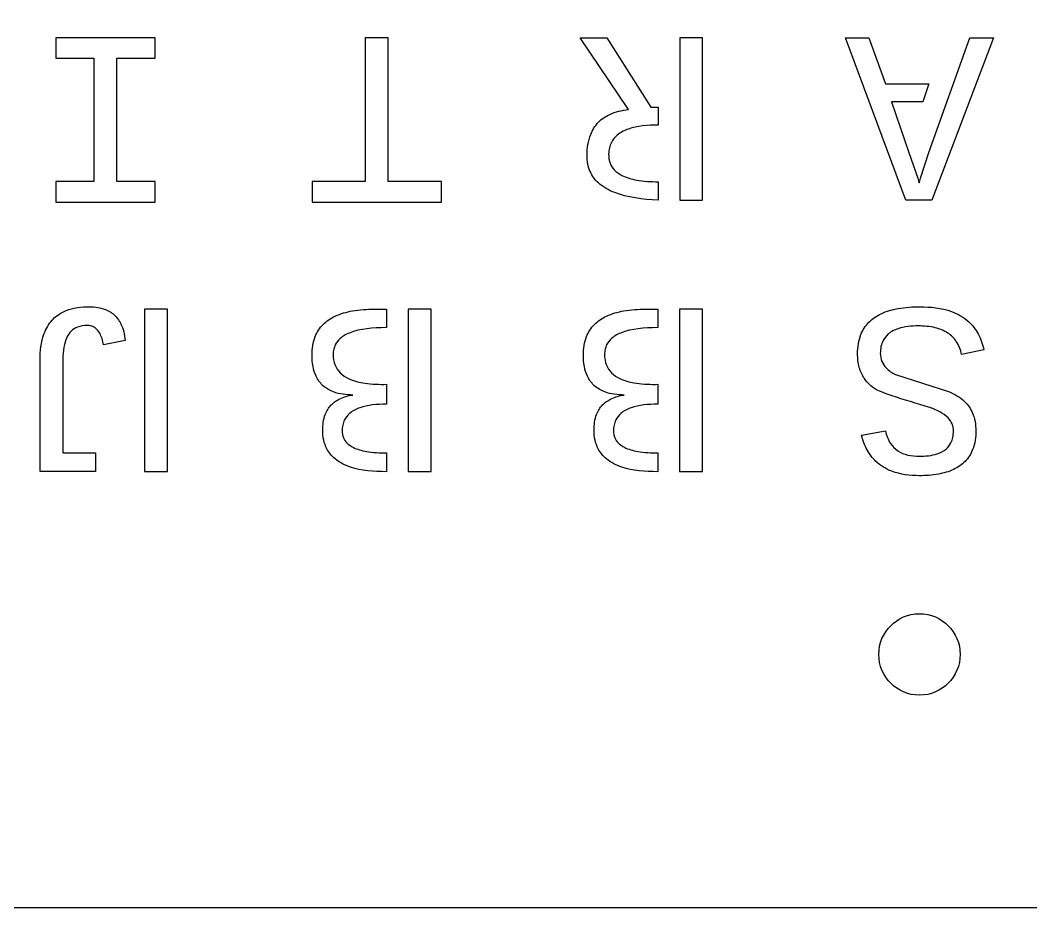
# Model space of a CAD drawing. Header units: millimetres. Extents: x -230 to 0, y -230 to 0.
# Drawn here: x -170.2 to -108.2, y -230 to -175.5 of the extents above; entities that cross this region are included whole.
import ezdxf

# ---------------------------------------------------------------- set-up
doc = ezdxf.new("R2010")
doc.units = ezdxf.units.MM
doc.layers.get('0').update_dxf_attribs({"linetype": 'CONTINUOUS'})

msp = doc.modelspace()

# ---------------------------------------------------------------- linework, layer by layer
for p, q in [((-132.877, -180.99), (-135.833, -176.574)), ((-135.833, -176.574), (-134.207, -176.574)), ((-132.877, -180.99), (-135.833, -176.574)), ((-135.833, -176.574), (-134.207, -176.574)), ((-134.207, -176.574), (-131.502, -180.827)), ((-134.207, -176.574), (-131.502, -180.827)), ((-115.84, -186.549), (-119.541, -176.574)), ((-119.541, -176.574), (-118.107, -176.574)), ((-115.84, -186.549), (-119.541, -176.574)), ((-119.541, -176.574), (-118.107, -176.574)), ((-118.107, -176.574), (-117.087, -179.398)), ((-118.107, -176.574), (-117.087, -179.398)), ((-114.421, -183.626), (-111.913, -176.574)), ((-114.421, -183.626), (-111.913, -176.574)), ((-110.464, -176.574), (-114.234, -186.549)), ((-110.464, -176.574), (-114.234, -186.549)), ((-111.913, -176.574), (-110.464, -176.574)), ((-111.913, -176.574), (-110.464, -176.574)), ((-117.087, -179.398), (-114.421, -179.398)), ((-117.087, -179.398), (-114.421, -179.398)), ((-114.421, -179.398), (-114.796, -180.502)), ((-114.421, -179.398), (-114.796, -180.502)), ((-114.796, -180.502), (-116.727, -180.502)), ((-116.727, -180.502), (-115.648, -183.626)), ((-114.796, -180.502), (-116.727, -180.502)), ((-116.727, -180.502), (-115.648, -183.626)), ((-131.502, -180.827), (-131.058, -180.827)), ((-131.502, -180.827), (-131.058, -180.827)), ((-131.058, -180.827), (-131.058, -181.941)), ((-131.058, -180.827), (-131.058, -181.941)), ((-115.648, -183.626), (-115.106, -185.194)), ((-115.648, -183.626), (-115.106, -185.194)), ((-114.929, -185.194), (-114.421, -183.626)), ((-114.929, -185.194), (-114.421, -183.626)), ((-131.058, -185.415), (-131.058, -186.539)), ((-131.058, -185.415), (-131.058, -186.539)), ((-114.234, -186.549), (-115.84, -186.549)), ((-114.234, -186.549), (-115.84, -186.549)), ((-148.484, -193.241), (-147.744, -193.241)), ((-148.484, -193.241), (-147.744, -193.241)), ((-147.744, -193.241), (-147.744, -194.374)), ((-147.744, -193.241), (-147.744, -194.374)), ((-131.817, -193.241), (-131.078, -193.241)), ((-131.817, -193.241), (-131.078, -193.241)), ((-131.078, -193.241), (-131.078, -194.374)), ((-131.078, -193.241), (-131.078, -194.374)), ((-163.79, -195.158), (-165.121, -195.429)), ((-163.79, -195.158), (-165.121, -195.429)), ((-111.05, -195.739), (-112.415, -196.015)), ((-111.05, -195.739), (-112.415, -196.015)), ((-169.019, -203.215), (-169.019, -196.346)), ((-169.019, -203.215), (-169.019, -196.346)), ((-167.614, -196.316), (-167.614, -202.062)), ((-167.614, -196.316), (-167.614, -202.062)), ((-116.481, -197.262), (-113.154, -198.327)), ((-116.481, -197.262), (-113.154, -198.327)), ((-147.744, -197.854), (-147.744, -199.076)), ((-147.744, -197.854), (-147.744, -199.076)), ((-131.078, -197.854), (-131.078, -199.076)), ((-131.078, -197.854), (-131.078, -199.076)), ((-118.561, -200.973), (-117.087, -200.717)), ((-118.561, -200.973), (-117.087, -200.717)), ((-167.614, -202.062), (-165.609, -202.062)), ((-167.614, -202.062), (-165.609, -202.062)), ((-165.609, -202.062), (-165.609, -203.215)), ((-165.609, -202.062), (-165.609, -203.215)), ((-147.744, -202.067), (-147.744, -203.22)), ((-147.744, -202.067), (-147.744, -203.22)), ((-131.078, -202.067), (-131.078, -203.22)), ((-131.078, -202.067), (-131.078, -203.22)), ((-165.609, -203.215), (-169.019, -203.215)), ((-165.609, -203.215), (-169.019, -203.215))]:
    msp.add_line(p, q)
for points in [[(-230, 0), (0, 0), (0, -230), (-230, -230)], [(-230, 0), (0, 0), (0, -230), (-230, -230)], [(-168.043, -186.667), (-161.957, -186.667), (-161.957, -185.405), (-164.293, -185.405), (-164.293, -177.836), (-161.957, -177.836), (-161.957, -176.574), (-168.043, -176.574), (-168.043, -177.836), (-165.707, -177.836), (-165.707, -185.405), (-168.043, -185.405)], [(-168.043, -186.667), (-161.957, -186.667), (-161.957, -185.405), (-164.293, -185.405), (-164.293, -177.836), (-161.957, -177.836), (-161.957, -176.574), (-168.043, -176.574), (-168.043, -177.836), (-165.707, -177.836), (-165.707, -185.405), (-168.043, -185.405)], [(-149.041, -176.574), (-149.041, -185.405), (-152.313, -185.405), (-152.313, -186.667), (-144.359, -186.667), (-144.359, -185.405), (-147.636, -185.405), (-147.636, -176.574)], [(-149.041, -176.574), (-149.041, -185.405), (-152.313, -185.405), (-152.313, -186.667), (-144.359, -186.667), (-144.359, -185.405), (-147.636, -185.405), (-147.636, -176.574)], [(-128.328, -176.574), (-129.727, -176.574), (-129.727, -186.549), (-128.328, -186.549)], [(-128.328, -176.574), (-129.727, -176.574), (-129.727, -186.549), (-128.328, -186.549)], [(-162.603, -203.215), (-161.188, -203.215), (-161.188, -193.241), (-162.603, -193.241)], [(-162.603, -203.215), (-161.188, -203.215), (-161.188, -193.241), (-162.603, -193.241)], [(-144.995, -193.241), (-146.409, -193.241), (-146.409, -203.215), (-144.995, -203.215)], [(-144.995, -193.241), (-146.409, -193.241), (-146.409, -203.215), (-144.995, -203.215)], [(-128.328, -193.241), (-129.742, -193.241), (-129.742, -203.215), (-128.328, -203.215)], [(-128.328, -193.241), (-129.742, -193.241), (-129.742, -203.215), (-128.328, -203.215)]]:
    msp.add_lwpolyline(points, close=True)
msp.add_circle((-115, -214.444), 2.5)
msp.add_circle((-115, -214.444), 2.5)
for points, knots in [([(-135.42, -183.789), (-135.415, -183.357), (-135.357, -182.914), (-135.087, -182.232), (-134.932, -181.981), (-134.523, -181.561), (-134.289, -181.403), (-133.669, -181.117), (-133.271, -181.03), (-132.877, -180.99)], [0, 0, 0, 0, 0.129662, 0.129662, 0.2195996, 0.2195996, 0.3051977, 0.3051977, 0.4240348, 0.4240348, 0.4240348, 0.4240348]), ([(-135.42, -183.789), (-135.415, -183.357), (-135.357, -182.914), (-135.087, -182.232), (-134.932, -181.981), (-134.523, -181.561), (-134.289, -181.403), (-133.669, -181.117), (-133.271, -181.03), (-132.877, -180.99)], [0, 0, 0, 0, 0.129662, 0.129662, 0.2195996, 0.2195996, 0.3051977, 0.3051977, 0.4240348, 0.4240348, 0.4240348, 0.4240348]), ([(-131.058, -181.941), (-131.696, -181.938), (-132.341, -181.995), (-133.124, -182.265), (-133.369, -182.387), (-133.719, -182.685), (-133.839, -182.833), (-133.98, -183.111), (-134.02, -183.222), (-134.076, -183.461), (-134.091, -183.588), (-134.094, -183.715)], [0, 0, 0, 0, 0.1913957, 0.1913957, 0.2823135, 0.2823135, 0.3481916, 0.3481916, 0.3886184, 0.3886184, 0.4319521, 0.4319521, 0.4319521, 0.4319521]), ([(-131.058, -181.941), (-131.696, -181.938), (-132.341, -181.995), (-133.124, -182.265), (-133.369, -182.387), (-133.719, -182.685), (-133.839, -182.833), (-133.98, -183.111), (-134.02, -183.222), (-134.076, -183.461), (-134.091, -183.588), (-134.094, -183.715)], [0, 0, 0, 0, 0.1913957, 0.1913957, 0.2823135, 0.2823135, 0.3481916, 0.3481916, 0.3886184, 0.3886184, 0.4319521, 0.4319521, 0.4319521, 0.4319521]), ([(-134.094, -183.715), (-134.098, -183.909), (-134.073, -184.1), (-133.945, -184.436), (-133.857, -184.572), (-133.615, -184.83), (-133.458, -184.938), (-133.008, -185.17), (-132.682, -185.259), (-131.946, -185.39), (-131.488, -185.415), (-131.058, -185.415)], [0, 0, 0, 0, 0.0580948, 0.0580948, 0.1076302, 0.1076302, 0.164257, 0.164257, 0.2595145, 0.2595145, 0.3890231, 0.3890231, 0.3890231, 0.3890231]), ([(-134.094, -183.715), (-134.098, -183.909), (-134.073, -184.1), (-133.945, -184.436), (-133.857, -184.572), (-133.615, -184.83), (-133.458, -184.938), (-133.008, -185.17), (-132.682, -185.259), (-131.946, -185.39), (-131.488, -185.415), (-131.058, -185.415)], [0, 0, 0, 0, 0.0580948, 0.0580948, 0.1076302, 0.1076302, 0.164257, 0.164257, 0.2595145, 0.2595145, 0.3890231, 0.3890231, 0.3890231, 0.3890231]), ([(-131.058, -186.539), (-132, -186.507), (-132.95, -186.385), (-134.086, -185.942), (-134.437, -185.75), (-134.932, -185.293), (-135.098, -185.07), (-135.287, -184.658), (-135.338, -184.497), (-135.406, -184.152), (-135.421, -183.971), (-135.42, -183.789)], [0, 0, 0, 0, 0.2828014, 0.2828014, 0.4160352, 0.4160352, 0.512544, 0.512544, 0.5704719, 0.5704719, 0.6324255, 0.6324255, 0.6324255, 0.6324255]), ([(-131.058, -186.539), (-132, -186.507), (-132.95, -186.385), (-134.086, -185.942), (-134.437, -185.75), (-134.932, -185.293), (-135.098, -185.07), (-135.287, -184.658), (-135.338, -184.497), (-135.406, -184.152), (-135.421, -183.971), (-135.42, -183.789)], [0, 0, 0, 0, 0.2828014, 0.2828014, 0.4160352, 0.4160352, 0.512544, 0.512544, 0.5704719, 0.5704719, 0.6324255, 0.6324255, 0.6324255, 0.6324255]), ([(-115.106, -185.194), (-115.09, -185.25), (-115.071, -185.311), (-115.043, -185.403), (-115.029, -185.448), (-115.017, -185.484)], [0, 0, 0, 0, 0.01749636, 0.01749636, 0.02877307, 0.02877307, 0.02877307, 0.02877307]), ([(-115.106, -185.194), (-115.09, -185.25), (-115.071, -185.311), (-115.043, -185.403), (-115.029, -185.448), (-115.017, -185.484)], [0, 0, 0, 0, 0.01749636, 0.01749636, 0.02877307, 0.02877307, 0.02877307, 0.02877307]), ([(-115.017, -185.484), (-115.005, -185.448), (-114.991, -185.403), (-114.963, -185.311), (-114.945, -185.25), (-114.929, -185.194)], [0, 0, 0, 0, 0.01143644, 0.01143644, 0.02918062, 0.02918062, 0.02918062, 0.02918062]), ([(-115.017, -185.484), (-115.005, -185.448), (-114.991, -185.403), (-114.963, -185.311), (-114.945, -185.25), (-114.929, -185.194)], [0, 0, 0, 0, 0.01143644, 0.01143644, 0.02918062, 0.02918062, 0.02918062, 0.02918062]), ([(-169.019, -196.346), (-169.019, -195.819), (-168.96, -195.266), (-168.666, -194.455), (-168.504, -194.164), (-168.08, -193.698), (-167.846, -193.528), (-167.371, -193.299), (-167.148, -193.228), (-166.663, -193.125), (-166.398, -193.099), (-166.136, -193.093)], [0, 0, 0, 0, 0.1579483, 0.1579483, 0.2583048, 0.2583048, 0.3465252, 0.3465252, 0.4162478, 0.4162478, 0.4948955, 0.4948955, 0.4948955, 0.4948955]), ([(-169.019, -196.346), (-169.019, -195.819), (-168.96, -195.266), (-168.666, -194.455), (-168.504, -194.164), (-168.08, -193.698), (-167.846, -193.528), (-167.371, -193.299), (-167.148, -193.228), (-166.663, -193.125), (-166.398, -193.099), (-166.136, -193.093)], [0, 0, 0, 0, 0.1579483, 0.1579483, 0.2583048, 0.2583048, 0.3465252, 0.3465252, 0.4162478, 0.4162478, 0.4948955, 0.4948955, 0.4948955, 0.4948955]), ([(-166.136, -193.093), (-165.782, -193.083), (-165.416, -193.117), (-164.854, -193.312), (-164.647, -193.428), (-164.3, -193.738), (-164.169, -193.917), (-163.904, -194.437), (-163.824, -194.801), (-163.79, -195.158)], [0, 0, 0, 0, 0.106166, 0.106166, 0.1782128, 0.1782128, 0.2455208, 0.2455208, 0.3530862, 0.3530862, 0.3530862, 0.3530862]), ([(-166.136, -193.093), (-165.782, -193.083), (-165.416, -193.117), (-164.854, -193.312), (-164.647, -193.428), (-164.3, -193.738), (-164.169, -193.917), (-163.904, -194.437), (-163.824, -194.801), (-163.79, -195.158)], [0, 0, 0, 0, 0.106166, 0.106166, 0.1782128, 0.1782128, 0.2455208, 0.2455208, 0.3530862, 0.3530862, 0.3530862, 0.3530862]), ([(-152.313, -196.05), (-152.312, -195.664), (-152.258, -195.277), (-152.003, -194.644), (-151.845, -194.399), (-151.421, -193.969), (-151.166, -193.8), (-150.556, -193.513), (-150.193, -193.412), (-149.392, -193.27), (-148.93, -193.241), (-148.484, -193.241)], [0, 0, 0, 0, 0.1156396, 0.1156396, 0.2046431, 0.2046431, 0.2966739, 0.2966739, 0.4067613, 0.4067613, 0.5408585, 0.5408585, 0.5408585, 0.5408585]), ([(-152.313, -196.05), (-152.312, -195.664), (-152.258, -195.277), (-152.003, -194.644), (-151.845, -194.399), (-151.421, -193.969), (-151.166, -193.8), (-150.556, -193.513), (-150.193, -193.412), (-149.392, -193.27), (-148.93, -193.241), (-148.484, -193.241)], [0, 0, 0, 0, 0.1156396, 0.1156396, 0.2046431, 0.2046431, 0.2966739, 0.2966739, 0.4067613, 0.4067613, 0.5408585, 0.5408585, 0.5408585, 0.5408585]), ([(-135.646, -196.05), (-135.646, -195.664), (-135.591, -195.277), (-135.336, -194.644), (-135.179, -194.399), (-134.755, -193.969), (-134.499, -193.8), (-133.889, -193.513), (-133.526, -193.412), (-132.725, -193.27), (-132.264, -193.241), (-131.817, -193.241)], [0, 0, 0, 0, 0.1156396, 0.1156396, 0.2046431, 0.2046431, 0.2966739, 0.2966739, 0.4067613, 0.4067613, 0.5408585, 0.5408585, 0.5408585, 0.5408585]), ([(-135.646, -196.05), (-135.646, -195.664), (-135.591, -195.277), (-135.336, -194.644), (-135.179, -194.399), (-134.755, -193.969), (-134.499, -193.8), (-133.889, -193.513), (-133.526, -193.412), (-132.725, -193.27), (-132.264, -193.241), (-131.817, -193.241)], [0, 0, 0, 0, 0.1156396, 0.1156396, 0.2046431, 0.2046431, 0.2966739, 0.2966739, 0.4067613, 0.4067613, 0.5408585, 0.5408585, 0.5408585, 0.5408585]), ([(-118.802, -195.976), (-118.802, -195.576), (-118.747, -195.172), (-118.486, -194.517), (-118.325, -194.266), (-117.895, -193.826), (-117.637, -193.654), (-117.026, -193.365), (-116.665, -193.265), (-115.871, -193.122), (-115.415, -193.093), (-114.973, -193.093)], [0, 0, 0, 0, 0.1201231, 0.1201231, 0.2113111, 0.2113111, 0.3046023, 0.3046023, 0.4140268, 0.4140268, 0.5467405, 0.5467405, 0.5467405, 0.5467405]), ([(-118.802, -195.976), (-118.802, -195.576), (-118.747, -195.172), (-118.486, -194.517), (-118.325, -194.266), (-117.895, -193.826), (-117.637, -193.654), (-117.026, -193.365), (-116.665, -193.265), (-115.871, -193.122), (-115.415, -193.093), (-114.973, -193.093)], [0, 0, 0, 0, 0.1201231, 0.1201231, 0.2113111, 0.2113111, 0.3046023, 0.3046023, 0.4140268, 0.4140268, 0.5467405, 0.5467405, 0.5467405, 0.5467405]), ([(-114.973, -193.093), (-114.324, -193.093), (-113.643, -193.166), (-112.641, -193.531), (-112.281, -193.733), (-111.738, -194.231), (-111.545, -194.482), (-111.23, -195.071), (-111.12, -195.4), (-111.05, -195.739)], [0, 0, 0, 0, 0.1947393, 0.1947393, 0.3192147, 0.3192147, 0.4153907, 0.4153907, 0.5190645, 0.5190645, 0.5190645, 0.5190645]), ([(-114.973, -193.093), (-114.324, -193.093), (-113.643, -193.166), (-112.641, -193.531), (-112.281, -193.733), (-111.738, -194.231), (-111.545, -194.482), (-111.23, -195.071), (-111.12, -195.4), (-111.05, -195.739)], [0, 0, 0, 0, 0.1947393, 0.1947393, 0.3192147, 0.3192147, 0.4153907, 0.4153907, 0.5190645, 0.5190645, 0.5190645, 0.5190645]), ([(-166.141, -194.241), (-166.339, -194.241), (-166.538, -194.269), (-166.866, -194.401), (-166.994, -194.484), (-167.22, -194.707), (-167.309, -194.842), (-167.465, -195.171), (-167.52, -195.371), (-167.599, -195.813), (-167.614, -196.069), (-167.614, -196.316)], [0, 0, 0, 0, 0.0594854, 0.0594854, 0.1060017, 0.1060017, 0.1546893, 0.1546893, 0.2151476, 0.2151476, 0.2893672, 0.2893672, 0.2893672, 0.2893672]), ([(-166.141, -194.241), (-166.339, -194.241), (-166.538, -194.269), (-166.866, -194.401), (-166.994, -194.484), (-167.22, -194.707), (-167.309, -194.842), (-167.465, -195.171), (-167.52, -195.371), (-167.599, -195.813), (-167.614, -196.069), (-167.614, -196.316)], [0, 0, 0, 0, 0.0594854, 0.0594854, 0.1060017, 0.1060017, 0.1546893, 0.1546893, 0.2151476, 0.2151476, 0.2893672, 0.2893672, 0.2893672, 0.2893672]), ([(-165.121, -195.429), (-165.166, -195.17), (-165.238, -194.919), (-165.421, -194.601), (-165.503, -194.497), (-165.681, -194.358), (-165.762, -194.314), (-165.945, -194.254), (-166.042, -194.241), (-166.141, -194.241)], [0, 0, 0, 0, 0.0787413, 0.0787413, 0.1226644, 0.1226644, 0.1540405, 0.1540405, 0.1869121, 0.1869121, 0.1869121, 0.1869121]), ([(-165.121, -195.429), (-165.166, -195.17), (-165.238, -194.919), (-165.421, -194.601), (-165.503, -194.497), (-165.681, -194.358), (-165.762, -194.314), (-165.945, -194.254), (-166.042, -194.241), (-166.141, -194.241)], [0, 0, 0, 0, 0.0787413, 0.0787413, 0.1226644, 0.1226644, 0.1540405, 0.1540405, 0.1869121, 0.1869121, 0.1869121, 0.1869121]), ([(-115.076, -194.271), (-115.485, -194.271), (-115.93, -194.31), (-116.534, -194.512), (-116.741, -194.615), (-117.05, -194.877), (-117.158, -195.013), (-117.297, -195.286), (-117.338, -195.408), (-117.395, -195.672), (-117.407, -195.815), (-117.407, -195.956)], [0, 0, 0, 0, 0.1224298, 0.1224298, 0.1905975, 0.1905975, 0.2436497, 0.2436497, 0.2820986, 0.2820986, 0.3244836, 0.3244836, 0.3244836, 0.3244836]), ([(-115.076, -194.271), (-115.485, -194.271), (-115.93, -194.31), (-116.534, -194.512), (-116.741, -194.615), (-117.05, -194.877), (-117.158, -195.013), (-117.297, -195.286), (-117.338, -195.408), (-117.395, -195.672), (-117.407, -195.815), (-117.407, -195.956)], [0, 0, 0, 0, 0.1224298, 0.1224298, 0.1905975, 0.1905975, 0.2436497, 0.2436497, 0.2820986, 0.2820986, 0.3244836, 0.3244836, 0.3244836, 0.3244836]), ([(-112.415, -196.015), (-112.475, -195.731), (-112.579, -195.459), (-112.881, -195.015), (-113.055, -194.846), (-113.496, -194.555), (-113.759, -194.452), (-114.37, -194.301), (-114.729, -194.271), (-115.076, -194.271)], [0, 0, 0, 0, 0.0872099, 0.0872099, 0.1613013, 0.1613013, 0.2455029, 0.2455029, 0.3499435, 0.3499435, 0.3499435, 0.3499435]), ([(-112.415, -196.015), (-112.475, -195.731), (-112.579, -195.459), (-112.881, -195.015), (-113.055, -194.846), (-113.496, -194.555), (-113.759, -194.452), (-114.37, -194.301), (-114.729, -194.271), (-115.076, -194.271)], [0, 0, 0, 0, 0.0872099, 0.0872099, 0.1613013, 0.1613013, 0.2455029, 0.2455029, 0.3499435, 0.3499435, 0.3499435, 0.3499435]), ([(-147.744, -194.374), (-148.609, -194.374), (-149.366, -194.46), (-150.165, -194.757), (-150.393, -194.875), (-150.705, -195.149), (-150.81, -195.279), (-150.927, -195.518), (-150.959, -195.611), (-151.002, -195.808), (-151.012, -195.912), (-151.012, -196.015)], [0, 0, 0, 0, 0.2594114, 0.2594114, 0.3653003, 0.3653003, 0.4375233, 0.4375233, 0.4795845, 0.4795845, 0.5240327, 0.5240327, 0.5240327, 0.5240327]), ([(-147.744, -194.374), (-148.609, -194.374), (-149.366, -194.46), (-150.165, -194.757), (-150.393, -194.875), (-150.705, -195.149), (-150.81, -195.279), (-150.927, -195.518), (-150.959, -195.611), (-151.002, -195.808), (-151.012, -195.912), (-151.012, -196.015)], [0, 0, 0, 0, 0.2594114, 0.2594114, 0.3653003, 0.3653003, 0.4375233, 0.4375233, 0.4795845, 0.4795845, 0.5240327, 0.5240327, 0.5240327, 0.5240327]), ([(-131.078, -194.374), (-131.943, -194.374), (-132.699, -194.46), (-133.498, -194.757), (-133.726, -194.875), (-134.039, -195.149), (-134.143, -195.279), (-134.261, -195.518), (-134.292, -195.611), (-134.335, -195.808), (-134.345, -195.912), (-134.345, -196.015)], [0, 0, 0, 0, 0.2594114, 0.2594114, 0.3653003, 0.3653003, 0.4375233, 0.4375233, 0.4795845, 0.4795845, 0.5240327, 0.5240327, 0.5240327, 0.5240327]), ([(-131.078, -194.374), (-131.943, -194.374), (-132.699, -194.46), (-133.498, -194.757), (-133.726, -194.875), (-134.039, -195.149), (-134.143, -195.279), (-134.261, -195.518), (-134.292, -195.611), (-134.335, -195.808), (-134.345, -195.912), (-134.345, -196.015)], [0, 0, 0, 0, 0.2594114, 0.2594114, 0.3653003, 0.3653003, 0.4375233, 0.4375233, 0.4795845, 0.4795845, 0.5240327, 0.5240327, 0.5240327, 0.5240327]), ([(-149.8, -198.514), (-150.202, -198.512), (-150.621, -198.463), (-151.244, -198.228), (-151.468, -198.098), (-151.832, -197.758), (-151.965, -197.569), (-152.154, -197.168), (-152.214, -196.967), (-152.297, -196.53), (-152.314, -196.288), (-152.313, -196.05)], [0, 0, 0, 0, 0.1206802, 0.1206802, 0.1991637, 0.1991637, 0.2697343, 0.2697343, 0.331904, 0.331904, 0.4032182, 0.4032182, 0.4032182, 0.4032182]), ([(-149.8, -198.514), (-150.202, -198.512), (-150.621, -198.463), (-151.244, -198.228), (-151.468, -198.098), (-151.832, -197.758), (-151.965, -197.569), (-152.154, -197.168), (-152.214, -196.967), (-152.297, -196.53), (-152.314, -196.288), (-152.313, -196.05)], [0, 0, 0, 0, 0.1206802, 0.1206802, 0.1991637, 0.1991637, 0.2697343, 0.2697343, 0.331904, 0.331904, 0.4032182, 0.4032182, 0.4032182, 0.4032182]), ([(-151.012, -196.015), (-151.012, -196.244), (-150.977, -196.47), (-150.819, -196.858), (-150.716, -197.013), (-150.433, -197.299), (-150.255, -197.415), (-149.753, -197.655), (-149.398, -197.741), (-148.63, -197.853), (-148.175, -197.865), (-147.744, -197.854)], [0, 0, 0, 0, 0.0684468, 0.0684468, 0.1256596, 0.1256596, 0.1889514, 0.1889514, 0.2925782, 0.2925782, 0.422184, 0.422184, 0.422184, 0.422184]), ([(-151.012, -196.015), (-151.012, -196.244), (-150.977, -196.47), (-150.819, -196.858), (-150.716, -197.013), (-150.433, -197.299), (-150.255, -197.415), (-149.753, -197.655), (-149.398, -197.741), (-148.63, -197.853), (-148.175, -197.865), (-147.744, -197.854)], [0, 0, 0, 0, 0.0684468, 0.0684468, 0.1256596, 0.1256596, 0.1889514, 0.1889514, 0.2925782, 0.2925782, 0.422184, 0.422184, 0.422184, 0.422184]), ([(-133.133, -198.514), (-133.535, -198.512), (-133.955, -198.463), (-134.577, -198.228), (-134.802, -198.098), (-135.165, -197.758), (-135.299, -197.569), (-135.488, -197.168), (-135.547, -196.967), (-135.63, -196.53), (-135.647, -196.288), (-135.646, -196.05)], [0, 0, 0, 0, 0.1206802, 0.1206802, 0.1991637, 0.1991637, 0.2697343, 0.2697343, 0.331904, 0.331904, 0.4032182, 0.4032182, 0.4032182, 0.4032182]), ([(-133.133, -198.514), (-133.535, -198.512), (-133.955, -198.463), (-134.577, -198.228), (-134.802, -198.098), (-135.165, -197.758), (-135.299, -197.569), (-135.488, -197.168), (-135.547, -196.967), (-135.63, -196.53), (-135.647, -196.288), (-135.646, -196.05)], [0, 0, 0, 0, 0.1206802, 0.1206802, 0.1991637, 0.1991637, 0.2697343, 0.2697343, 0.331904, 0.331904, 0.4032182, 0.4032182, 0.4032182, 0.4032182]), ([(-134.345, -196.015), (-134.345, -196.244), (-134.311, -196.47), (-134.153, -196.858), (-134.049, -197.013), (-133.766, -197.299), (-133.588, -197.415), (-133.086, -197.655), (-132.731, -197.741), (-131.963, -197.853), (-131.508, -197.865), (-131.078, -197.854)], [0, 0, 0, 0, 0.0684468, 0.0684468, 0.1256596, 0.1256596, 0.1889514, 0.1889514, 0.2925782, 0.2925782, 0.422184, 0.422184, 0.422184, 0.422184]), ([(-134.345, -196.015), (-134.345, -196.244), (-134.311, -196.47), (-134.153, -196.858), (-134.049, -197.013), (-133.766, -197.299), (-133.588, -197.415), (-133.086, -197.655), (-132.731, -197.741), (-131.963, -197.853), (-131.508, -197.865), (-131.078, -197.854)], [0, 0, 0, 0, 0.0684468, 0.0684468, 0.1256596, 0.1256596, 0.1889514, 0.1889514, 0.2925782, 0.2925782, 0.422184, 0.422184, 0.422184, 0.422184]), ([(-117.708, -198.149), (-117.972, -197.978), (-118.199, -197.767), (-118.523, -197.295), (-118.627, -197.063), (-118.772, -196.542), (-118.802, -196.259), (-118.802, -195.976)], [0, 0, 0, 0, 0.0943806, 0.0943806, 0.1715778, 0.1715778, 0.2564069, 0.2564069, 0.2564069, 0.2564069]), ([(-117.708, -198.149), (-117.972, -197.978), (-118.199, -197.767), (-118.523, -197.295), (-118.627, -197.063), (-118.772, -196.542), (-118.802, -196.259), (-118.802, -195.976)], [0, 0, 0, 0, 0.0943806, 0.0943806, 0.1715778, 0.1715778, 0.2564069, 0.2564069, 0.2564069, 0.2564069]), ([(-117.407, -195.956), (-117.407, -196.126), (-117.378, -196.29), (-117.249, -196.599), (-117.157, -196.733), (-116.884, -197.02), (-116.686, -197.154), (-116.481, -197.262)], [0, 0, 0, 0, 0.0509194, 0.0509194, 0.1001988, 0.1001988, 0.1697664, 0.1697664, 0.1697664, 0.1697664]), ([(-117.407, -195.956), (-117.407, -196.126), (-117.378, -196.29), (-117.249, -196.599), (-117.157, -196.733), (-116.884, -197.02), (-116.686, -197.154), (-116.481, -197.262)], [0, 0, 0, 0, 0.0509194, 0.0509194, 0.1001988, 0.1001988, 0.1697664, 0.1697664, 0.1697664, 0.1697664]), ([(-151.657, -200.677), (-151.658, -200.348), (-151.617, -200.011), (-151.416, -199.487), (-151.298, -199.293), (-150.985, -198.964), (-150.804, -198.839), (-150.351, -198.624), (-150.075, -198.553), (-149.8, -198.514)], [0, 0, 0, 0, 0.0987733, 0.0987733, 0.1681158, 0.1681158, 0.2347761, 0.2347761, 0.3182448, 0.3182448, 0.3182448, 0.3182448]), ([(-151.657, -200.677), (-151.658, -200.348), (-151.617, -200.011), (-151.416, -199.487), (-151.298, -199.293), (-150.985, -198.964), (-150.804, -198.839), (-150.351, -198.624), (-150.075, -198.553), (-149.8, -198.514)], [0, 0, 0, 0, 0.0987733, 0.0987733, 0.1681158, 0.1681158, 0.2347761, 0.2347761, 0.3182448, 0.3182448, 0.3182448, 0.3182448]), ([(-134.991, -200.677), (-134.992, -200.348), (-134.95, -200.011), (-134.75, -199.487), (-134.631, -199.293), (-134.318, -198.964), (-134.137, -198.839), (-133.685, -198.624), (-133.408, -198.553), (-133.133, -198.514)], [0, 0, 0, 0, 0.0987733, 0.0987733, 0.1681158, 0.1681158, 0.2347761, 0.2347761, 0.3182448, 0.3182448, 0.3182448, 0.3182448]), ([(-134.991, -200.677), (-134.992, -200.348), (-134.95, -200.011), (-134.75, -199.487), (-134.631, -199.293), (-134.318, -198.964), (-134.137, -198.839), (-133.685, -198.624), (-133.408, -198.553), (-133.133, -198.514)], [0, 0, 0, 0, 0.0987733, 0.0987733, 0.1681158, 0.1681158, 0.2347761, 0.2347761, 0.3182448, 0.3182448, 0.3182448, 0.3182448]), ([(-114.441, -199.258), (-115.117, -199.058), (-116.003, -198.79), (-117.195, -198.386), (-117.56, -198.243), (-117.708, -198.149)], [0, 0, 0, 0, 0.2116107, 0.2116107, 0.3715532, 0.3715532, 0.3715532, 0.3715532]), ([(-114.441, -199.258), (-115.117, -199.058), (-116.003, -198.79), (-117.195, -198.386), (-117.56, -198.243), (-117.708, -198.149)], [0, 0, 0, 0, 0.2116107, 0.2116107, 0.3715532, 0.3715532, 0.3715532, 0.3715532]), ([(-113.154, -198.327), (-112.814, -198.466), (-112.494, -198.654), (-112.02, -199.114), (-111.857, -199.35), (-111.672, -199.783), (-111.622, -199.954), (-111.553, -200.32), (-111.538, -200.514), (-111.538, -200.707)], [0, 0, 0, 0, 0.1103577, 0.1103577, 0.19804, 0.19804, 0.2515744, 0.2515744, 0.309599, 0.309599, 0.309599, 0.309599]), ([(-113.154, -198.327), (-112.814, -198.466), (-112.494, -198.654), (-112.02, -199.114), (-111.857, -199.35), (-111.672, -199.783), (-111.622, -199.954), (-111.553, -200.32), (-111.538, -200.514), (-111.538, -200.707)], [0, 0, 0, 0, 0.1103577, 0.1103577, 0.19804, 0.19804, 0.2515744, 0.2515744, 0.309599, 0.309599, 0.309599, 0.309599]), ([(-147.744, -199.076), (-148.319, -199.077), (-148.899, -199.132), (-149.602, -199.377), (-149.822, -199.486), (-150.134, -199.754), (-150.241, -199.885), (-150.369, -200.139), (-150.406, -200.245), (-150.455, -200.474), (-150.466, -200.595), (-150.465, -200.717)], [0, 0, 0, 0, 0.1722351, 0.1722351, 0.2538697, 0.2538697, 0.3124831, 0.3124831, 0.3508873, 0.3508873, 0.3922845, 0.3922845, 0.3922845, 0.3922845]), ([(-147.744, -199.076), (-148.319, -199.077), (-148.899, -199.132), (-149.602, -199.377), (-149.822, -199.486), (-150.134, -199.754), (-150.241, -199.885), (-150.369, -200.139), (-150.406, -200.245), (-150.455, -200.474), (-150.466, -200.595), (-150.465, -200.717)], [0, 0, 0, 0, 0.1722351, 0.1722351, 0.2538697, 0.2538697, 0.3124831, 0.3124831, 0.3508873, 0.3508873, 0.3922845, 0.3922845, 0.3922845, 0.3922845]), ([(-131.078, -199.076), (-131.652, -199.077), (-132.232, -199.132), (-132.935, -199.377), (-133.155, -199.486), (-133.468, -199.754), (-133.574, -199.885), (-133.703, -200.139), (-133.739, -200.245), (-133.788, -200.474), (-133.799, -200.595), (-133.798, -200.717)], [0, 0, 0, 0, 0.1722351, 0.1722351, 0.2538697, 0.2538697, 0.3124831, 0.3124831, 0.3508873, 0.3508873, 0.3922845, 0.3922845, 0.3922845, 0.3922845]), ([(-131.078, -199.076), (-131.652, -199.077), (-132.232, -199.132), (-132.935, -199.377), (-133.155, -199.486), (-133.468, -199.754), (-133.574, -199.885), (-133.703, -200.139), (-133.739, -200.245), (-133.788, -200.474), (-133.799, -200.595), (-133.798, -200.717)], [0, 0, 0, 0, 0.1722351, 0.1722351, 0.2538697, 0.2538697, 0.3124831, 0.3124831, 0.3508873, 0.3508873, 0.3922845, 0.3922845, 0.3922845, 0.3922845]), ([(-112.913, -200.732), (-112.913, -200.579), (-112.94, -200.431), (-113.057, -200.151), (-113.142, -200.027), (-113.391, -199.764), (-113.571, -199.64), (-113.972, -199.424), (-114.208, -199.332), (-114.441, -199.258)], [0, 0, 0, 0, 0.0459221, 0.0459221, 0.0910676, 0.0910676, 0.1545845, 0.1545845, 0.2278673, 0.2278673, 0.2278673, 0.2278673]), ([(-112.913, -200.732), (-112.913, -200.579), (-112.94, -200.431), (-113.057, -200.151), (-113.142, -200.027), (-113.391, -199.764), (-113.571, -199.64), (-113.972, -199.424), (-114.208, -199.332), (-114.441, -199.258)], [0, 0, 0, 0, 0.0459221, 0.0459221, 0.0910676, 0.0910676, 0.1545845, 0.1545845, 0.2278673, 0.2278673, 0.2278673, 0.2278673]), ([(-147.744, -203.22), (-148.517, -203.226), (-149.291, -203.157), (-150.289, -202.827), (-150.622, -202.665), (-151.11, -202.258), (-151.278, -202.053), (-151.49, -201.646), (-151.552, -201.47), (-151.637, -201.087), (-151.657, -200.882), (-151.657, -200.677)], [0, 0, 0, 0, 0.2318397, 0.2318397, 0.3543076, 0.3543076, 0.4455859, 0.4455859, 0.5087852, 0.5087852, 0.5776917, 0.5776917, 0.5776917, 0.5776917]), ([(-147.744, -203.22), (-148.517, -203.226), (-149.291, -203.157), (-150.289, -202.827), (-150.622, -202.665), (-151.11, -202.258), (-151.278, -202.053), (-151.49, -201.646), (-151.552, -201.47), (-151.637, -201.087), (-151.657, -200.882), (-151.657, -200.677)], [0, 0, 0, 0, 0.2318397, 0.2318397, 0.3543076, 0.3543076, 0.4455859, 0.4455859, 0.5087852, 0.5087852, 0.5776917, 0.5776917, 0.5776917, 0.5776917]), ([(-150.465, -200.717), (-150.465, -200.861), (-150.441, -201.002), (-150.337, -201.254), (-150.266, -201.359), (-150.067, -201.563), (-149.934, -201.652), (-149.542, -201.849), (-149.25, -201.926), (-148.578, -202.044), (-148.146, -202.066), (-147.744, -202.067)], [0, 0, 0, 0, 0.0432345, 0.0432345, 0.0817776, 0.0817776, 0.1289873, 0.1289873, 0.2132669, 0.2132669, 0.3343093, 0.3343093, 0.3343093, 0.3343093]), ([(-150.465, -200.717), (-150.465, -200.861), (-150.441, -201.002), (-150.337, -201.254), (-150.266, -201.359), (-150.067, -201.563), (-149.934, -201.652), (-149.542, -201.849), (-149.25, -201.926), (-148.578, -202.044), (-148.146, -202.066), (-147.744, -202.067)], [0, 0, 0, 0, 0.0432345, 0.0432345, 0.0817776, 0.0817776, 0.1289873, 0.1289873, 0.2132669, 0.2132669, 0.3343093, 0.3343093, 0.3343093, 0.3343093]), ([(-131.078, -203.22), (-131.851, -203.226), (-132.624, -203.157), (-133.622, -202.827), (-133.956, -202.665), (-134.443, -202.258), (-134.612, -202.053), (-134.823, -201.646), (-134.885, -201.47), (-134.971, -201.087), (-134.99, -200.882), (-134.991, -200.677)], [0, 0, 0, 0, 0.2318397, 0.2318397, 0.3543076, 0.3543076, 0.4455859, 0.4455859, 0.5087852, 0.5087852, 0.5776917, 0.5776917, 0.5776917, 0.5776917]), ([(-131.078, -203.22), (-131.851, -203.226), (-132.624, -203.157), (-133.622, -202.827), (-133.956, -202.665), (-134.443, -202.258), (-134.612, -202.053), (-134.823, -201.646), (-134.885, -201.47), (-134.971, -201.087), (-134.99, -200.882), (-134.991, -200.677)], [0, 0, 0, 0, 0.2318397, 0.2318397, 0.3543076, 0.3543076, 0.4455859, 0.4455859, 0.5087852, 0.5087852, 0.5776917, 0.5776917, 0.5776917, 0.5776917]), ([(-133.798, -200.717), (-133.798, -200.861), (-133.775, -201.002), (-133.671, -201.254), (-133.6, -201.359), (-133.4, -201.563), (-133.267, -201.652), (-132.876, -201.849), (-132.583, -201.926), (-131.911, -202.044), (-131.479, -202.066), (-131.078, -202.067)], [0, 0, 0, 0, 0.0432345, 0.0432345, 0.0817776, 0.0817776, 0.1289873, 0.1289873, 0.2132669, 0.2132669, 0.3343093, 0.3343093, 0.3343093, 0.3343093]), ([(-133.798, -200.717), (-133.798, -200.861), (-133.775, -201.002), (-133.671, -201.254), (-133.6, -201.359), (-133.4, -201.563), (-133.267, -201.652), (-132.876, -201.849), (-132.583, -201.926), (-131.911, -202.044), (-131.479, -202.066), (-131.078, -202.067)], [0, 0, 0, 0, 0.0432345, 0.0432345, 0.0817776, 0.0817776, 0.1289873, 0.1289873, 0.2132669, 0.2132669, 0.3343093, 0.3343093, 0.3343093, 0.3343093]), ([(-115.017, -203.467), (-115.584, -203.467), (-116.169, -203.396), (-117.062, -203.055), (-117.391, -202.858), (-117.89, -202.384), (-118.069, -202.147), (-118.369, -201.599), (-118.482, -201.29), (-118.561, -200.973)], [0, 0, 0, 0, 0.1701562, 0.1701562, 0.2866744, 0.2866744, 0.3763329, 0.3763329, 0.4741716, 0.4741716, 0.4741716, 0.4741716]), ([(-115.017, -203.467), (-115.584, -203.467), (-116.169, -203.396), (-117.062, -203.055), (-117.391, -202.858), (-117.89, -202.384), (-118.069, -202.147), (-118.369, -201.599), (-118.482, -201.29), (-118.561, -200.973)], [0, 0, 0, 0, 0.1701562, 0.1701562, 0.2866744, 0.2866744, 0.3763329, 0.3763329, 0.4741716, 0.4741716, 0.4741716, 0.4741716]), ([(-117.087, -200.717), (-117.03, -200.989), (-116.935, -201.255), (-116.661, -201.667), (-116.512, -201.817), (-116.144, -202.062), (-115.936, -202.145), (-115.488, -202.253), (-115.248, -202.274), (-115.012, -202.274)], [0, 0, 0, 0, 0.083488, 0.083488, 0.1483176, 0.1483176, 0.21581, 0.21581, 0.2864984, 0.2864984, 0.2864984, 0.2864984]), ([(-117.087, -200.717), (-117.03, -200.989), (-116.935, -201.255), (-116.661, -201.667), (-116.512, -201.817), (-116.144, -202.062), (-115.936, -202.145), (-115.488, -202.253), (-115.248, -202.274), (-115.012, -202.274)], [0, 0, 0, 0, 0.083488, 0.083488, 0.1483176, 0.1483176, 0.21581, 0.21581, 0.2864984, 0.2864984, 0.2864984, 0.2864984]), ([(-111.538, -200.707), (-111.538, -201.101), (-111.591, -201.5), (-111.843, -202.137), (-111.995, -202.379), (-112.402, -202.797), (-112.642, -202.959), (-113.201, -203.222), (-113.521, -203.313), (-114.225, -203.441), (-114.627, -203.467), (-115.017, -203.467)], [0, 0, 0, 0, 0.1181089, 0.1181089, 0.205412, 0.205412, 0.292891, 0.292891, 0.3905127, 0.3905127, 0.5076984, 0.5076984, 0.5076984, 0.5076984]), ([(-111.538, -200.707), (-111.538, -201.101), (-111.591, -201.5), (-111.843, -202.137), (-111.995, -202.379), (-112.402, -202.797), (-112.642, -202.959), (-113.201, -203.222), (-113.521, -203.313), (-114.225, -203.441), (-114.627, -203.467), (-115.017, -203.467)], [0, 0, 0, 0, 0.1181089, 0.1181089, 0.205412, 0.205412, 0.292891, 0.292891, 0.3905127, 0.3905127, 0.5076984, 0.5076984, 0.5076984, 0.5076984]), ([(-115.012, -202.274), (-114.648, -202.274), (-114.252, -202.239), (-113.709, -202.058), (-113.522, -201.965), (-113.241, -201.726), (-113.142, -201.601), (-113.015, -201.351), (-112.977, -201.239), (-112.924, -200.995), (-112.913, -200.863), (-112.913, -200.732)], [0, 0, 0, 0, 0.1093141, 0.1093141, 0.1711409, 0.1711409, 0.2196283, 0.2196283, 0.2551118, 0.2551118, 0.2943117, 0.2943117, 0.2943117, 0.2943117]), ([(-115.012, -202.274), (-114.648, -202.274), (-114.252, -202.239), (-113.709, -202.058), (-113.522, -201.965), (-113.241, -201.726), (-113.142, -201.601), (-113.015, -201.351), (-112.977, -201.239), (-112.924, -200.995), (-112.913, -200.863), (-112.913, -200.732)], [0, 0, 0, 0, 0.1093141, 0.1093141, 0.1711409, 0.1711409, 0.2196283, 0.2196283, 0.2551118, 0.2551118, 0.2943117, 0.2943117, 0.2943117, 0.2943117])]:
    msp.add_open_spline(points, degree=3, knots=knots)

doc.saveas('drawing.dxf')
